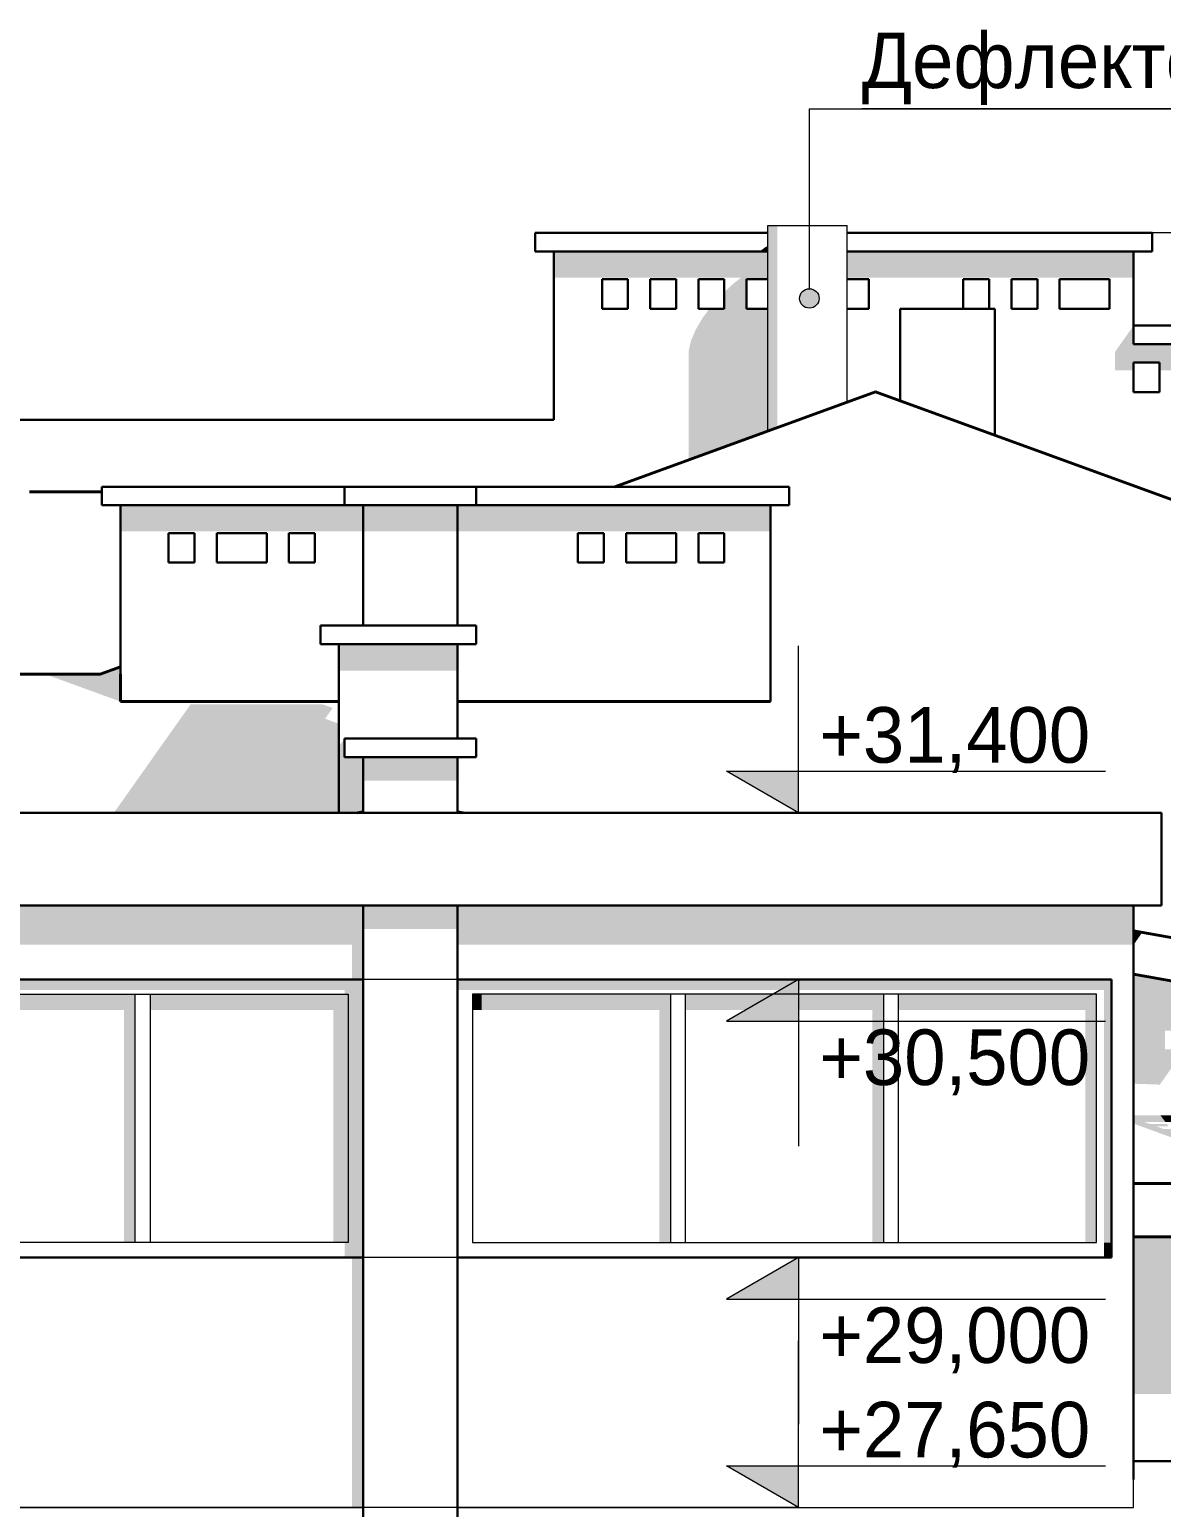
# Model space of a CAD drawing. Extents: x -73780 to 132552, y -11647 to 36957.
# Drawn here: x -60003 to -53893, y 27650 to 35627 of the extents above; entities that cross this region are included whole.
import ezdxf
from ezdxf.enums import TextEntityAlignment as Align

# ---------------------------------------------------------------- set-up
doc = ezdxf.new("R2010")
doc.units = 0
doc.header["$MEASUREMENT"] = 0
for name, color, linetype, lineweight in [('0_Ном_пера__1', 7, 'Continuous', 13), ('0_Ном_пера__120', 7, 'Continuous', 13), ('0_Ном_пера__41', 7, 'Continuous', 30), ('0_Ном_пера__61', 7, 'Continuous', 40), ('0_Ном_пера__7', 7, 'Continuous', 5), ('Двери ArchiCAD_Ном_пера__41', 7, 'Continuous', 30), ('Интерьер- Перегородка_Ном_пера__41', 7, 'Continuous', 30), ('Интерьер- Перегородка_Ном_пера__7', 7, 'Continuous', 5), ('Колонны_Ном_пера__21', 7, 'Continuous', 20), ('Колонны_Ном_пера__7', 7, 'Continuous', 5), ('Крыши_Ном_пера__61', 7, 'Continuous', 40), ('Крыши_Ном_пера__7', 7, 'Continuous', 5), ('Окна ArchiCAD_Ном_пера__1', 7, 'Continuous', 13), ('Окна ArchiCAD_Ном_пера__41', 7, 'Continuous', 30), ('Окна ArchiCAD_Ном_пера__7', 7, 'Continuous', 5), ('Перекрытия_Ном_пера__21', 7, 'Continuous', 20), ('Перекрытия_Ном_пера__41', 7, 'Continuous', 30), ('Перекрытия_Ном_пера__7', 7, 'Continuous', 5), ('Стены наружные_Ном_пера__41', 7, 'Continuous', 30), ('Стены наружные_Ном_пера__7', 7, 'Continuous', 5)]:
    doc.layers.add(name, color=color, linetype=linetype, lineweight=lineweight)
doc.layers.add('0_Ном_пера__98', color=7, linetype='Continuous', lineweight=13, true_color=0x001f3e)
for name, color, linetype in [('Двери ArchiCAD', 7, 'Continuous'), ('Интерьер- Перегородка', 7, 'Continuous'), ('Колонны', 7, 'Continuous'), ('Крыши', 7, 'Continuous'), ('Окна ArchiCAD', 7, 'Continuous'), ('Перекрытия', 7, 'Continuous'), ('Стены наружные', 7, 'Continuous')]:
    doc.layers.add(name, color=color, linetype=linetype)
doc.styles.add('СГЕНЕРИР_СТИЛЬ_1', font='GOTHIC.TTF')
doc.styles.add('СГЕНЕРИР_СТИЛЬ_3', font='GOTHIC.TTF')

# ---------------------------------------------------------------- blocks, each defined once
blk = doc.blocks.new('Элемент разреза_206', base_point=(-87179.4, 0))
at = {"layer": 'Окна ArchiCAD_Ном_пера__7', "linetype": 'Continuous'}
for points in [[(-61732.7, 30500), (-61732.7, 30443.4), (-58302.7, 30443.4), (-58302.7, 30420), (-58282.7, 30420), (-58202.7, 30420), (-58202.7, 30500)], [(-61652.7, 30420), (-61652.7, 30335.1), (-60642.7, 30335.1), (-60642.7, 29080), (-60582.7, 29080), (-60582.7, 30420)], [(-60502.7, 30335.1), (-59492.7, 30335.1), (-59492.7, 29080), (-59432.7, 29080), (-59432.7, 30420), (-60502.7, 30420)], [(-58282.7, 30420), (-59352.7, 30420), (-59352.7, 30335.1), (-58362.7, 30335.1), (-58362.7, 29080), (-58282.7, 29080)], [(-58202.7, 29080), (-58202.7, 30420), (-58282.7, 30420), (-58282.7, 29080)], [(-58302.7, 29000), (-58202.7, 29000), (-58202.7, 29080), (-58282.7, 29080), (-58302.7, 29080)]]:
    blk.add_hatch(color=256, dxfattribs=at).paths.add_polyline_path(points, flags=0)
at = {"layer": 'Окна ArchiCAD_Ном_пера__1', "linetype": 'Continuous'}
for p, q in [((-61652.7, 29080), (-61652.7, 30420)), ((-61652.7, 30420), (-60582.7, 30420)), ((-60582.7, 30420), (-60502.7, 30420)), ((-60582.7, 29080), (-60582.7, 30420)), ((-60502.7, 30420), (-60502.7, 29080)), ((-60502.7, 30420), (-59432.7, 30420)), ((-59432.7, 30420), (-59352.7, 30420)), ((-59432.7, 29080), (-59432.7, 30420)), ((-59352.7, 30420), (-59352.7, 29080)), ((-59352.7, 30420), (-58282.7, 30420)), ((-58282.7, 30420), (-58282.7, 29080)), ((-60582.7, 29080), (-61652.7, 29080)), ((-60502.7, 29080), (-60582.7, 29080)), ((-59432.7, 29080), (-60502.7, 29080)), ((-59352.7, 29080), (-59432.7, 29080)), ((-58282.7, 29080), (-59352.7, 29080))]:
    blk.add_line(p, q, dxfattribs=at)
at = {"layer": 'Окна ArchiCAD_Ном_пера__41', "linetype": 'Continuous'}
for p, q in [((-58202.7, 30500), (-61732.7, 30500)), ((-61732.7, 30500), (-61732.7, 29000)), ((-61732.7, 29000), (-58202.7, 29000))]:
    blk.add_line(p, q, dxfattribs=at)
blk = doc.blocks.new('Элемент разреза_256', base_point=(-87179.4, 0))
at = {"layer": 'Окна ArchiCAD_Ном_пера__7', "linetype": 'Continuous'}
for points in [[(-57692.7, 30500), (-57692.7, 30443.4), (-57562.7, 30443.4), (-57562.7, 30500)], [(-54162.7, 30500), (-57562.7, 30500), (-57562.7, 30443.4), (-54202.7, 30443.4), (-54202.7, 30420), (-54162.7, 30420)], [(-57612.7, 30420), (-57612.7, 30335.1), (-57562.7, 30335.1), (-57562.7, 30420)], [(-57562.7, 30335.1), (-56602.7, 30335.1), (-56602.7, 29080), (-56542.7, 29080), (-56542.7, 30420), (-57562.7, 30420)], [(-56462.7, 30420), (-56462.7, 30335.1), (-55452.7, 30335.1), (-55452.7, 29080), (-55392.7, 29080), (-55392.7, 30420)], [(-54242.7, 30420), (-55312.7, 30420), (-55312.7, 30335.1), (-54302.7, 30335.1), (-54302.7, 29080), (-54242.7, 29080)], [(-54202.7, 30420), (-54202.7, 29080), (-54162.7, 29080), (-54162.7, 30420)], [(-54202.7, 29080), (-54202.7, 29000), (-54162.7, 29000), (-54162.7, 29080)]]:
    blk.add_hatch(color=256, dxfattribs=at).paths.add_polyline_path(points, flags=0)
at = {"layer": 'Окна ArchiCAD_Ном_пера__1', "linetype": 'Continuous'}
for p, q in [((-57612.7, 30420), (-57612.7, 29080)), ((-56542.7, 30420), (-57612.7, 30420)), ((-56542.7, 30420), (-56542.7, 29080)), ((-56462.7, 30420), (-56542.7, 30420)), ((-56462.7, 29080), (-56462.7, 30420)), ((-55392.7, 30420), (-56462.7, 30420)), ((-55392.7, 30420), (-55392.7, 29080)), ((-55312.7, 30420), (-55392.7, 30420)), ((-55312.7, 29080), (-55312.7, 30420)), ((-54242.7, 30420), (-55312.7, 30420)), ((-54242.7, 29080), (-54242.7, 30420)), ((-57612.7, 29080), (-56542.7, 29080)), ((-56542.7, 29080), (-56462.7, 29080)), ((-56462.7, 29080), (-55392.7, 29080)), ((-55392.7, 29080), (-55312.7, 29080)), ((-55312.7, 29080), (-54242.7, 29080))]:
    blk.add_line(p, q, dxfattribs=at)
at = {"layer": 'Окна ArchiCAD_Ном_пера__41', "linetype": 'Continuous'}
for p, q in [((-57692.7, 30500), (-54162.7, 30500)), ((-54162.7, 29000), (-57692.7, 29000))]:
    blk.add_line(p, q, dxfattribs=at)
blk = doc.blocks.new('Элемент разреза_5', base_point=(-87179.4, 0))
at = {"layer": 'Перекрытия_Ном_пера__41', "linetype": 'Continuous'}
for p, q in [((-62002.7, 31400), (-53892.7, 31400)), ((-62002.7, 30900), (-62002.7, 31400)), ((-53892.7, 30900), (-53892.7, 31400)), ((-62002.7, 30900), (-53892.7, 30900))]:
    blk.add_line(p, q, dxfattribs=at)
blk = doc.blocks.new('Элемент разреза_12', base_point=(-87179.4, 0))
at = {"layer": 'Перекрытия_Ном_пера__7', "linetype": 'Continuous'}
blk.add_hatch(color=256, dxfattribs=at).paths.add_polyline_path([(-60712.7, 33520), (-60712.7, 33220), (-60612.7, 33220), (-60612.7, 33520)], flags=0)
at = {"layer": 'Перекрытия_Ном_пера__41', "linetype": 'Continuous'}
for p, q in [((-60712.7, 33520), (-60612.7, 33520)), ((-60712.7, 33220), (-60712.7, 33520)), ((-60102.7, 33520), (-57172.7, 33520)), ((-60712.7, 33220), (-60612.7, 33220))]:
    blk.add_line(p, q, dxfattribs=at)
blk = doc.blocks.new('Элемент разреза_13', base_point=(-87179.4, 0))
at = {"layer": 'Перекрытия_Ном_пера__7', "linetype": 'Continuous'}
blk.add_hatch(color=256, dxfattribs=at).paths.add_polyline_path([(-56061.2, 34430), (-56016.7, 34430), (-56016.7, 34461.3), (-56034.7, 34450.3)], flags=0)
at = {"layer": 'Перекрытия_Ном_пера__41', "linetype": 'Continuous'}
for p, q in [((-57272.7, 34530), (-56016.7, 34530)), ((-57272.7, 34430), (-57272.7, 34530)), ((-55588.8, 34530), (-53942.7, 34530)), ((-53942.7, 34430), (-53942.7, 34530)), ((-57272.7, 34430), (-56016.7, 34430)), ((-55588.8, 34430), (-53942.7, 34430))]:
    blk.add_line(p, q, dxfattribs=at)
blk = doc.blocks.new('Элемент разреза_21', base_point=(-87179.4, 0))
at = {"layer": 'Перекрытия_Ном_пера__41', "linetype": 'Continuous'}
for p, q in [((-54042.7, 34030), (-52941.7, 34030)), ((-54042.7, 33930), (-54042.7, 34030)), ((-52941.7, 33930), (-52941.7, 34030)), ((-54042.7, 33930), (-52941.7, 33930))]:
    blk.add_line(p, q, dxfattribs=at)
blk = doc.blocks.new('Элемент разреза_22', base_point=(-87179.4, 0))
at = {"layer": 'Перекрытия_Ном_пера__41', "linetype": 'Continuous'}
for p, q in [((-59612.7, 33160), (-58302.7, 33160)), ((-59612.7, 33060), (-59612.7, 33160)), ((-57592.7, 33160), (-55902.7, 33160)), ((-55902.7, 33060), (-55902.7, 33160)), ((-59612.7, 33060), (-58302.7, 33060)), ((-57592.7, 33060), (-55902.7, 33060))]:
    blk.add_line(p, q, dxfattribs=at)
blk = doc.blocks.new('Элемент разреза_29', base_point=(-87179.4, 0))
at = {"layer": 'Перекрытия_Ном_пера__7', "linetype": 'Continuous'}
blk.add_hatch(color=256, dxfattribs=at).paths.add_polyline_path([(-58262.7, 27800), (-58262.7, 27650), (-58202.7, 27650), (-58202.7, 27800)], flags=0)
at = {"layer": 'Перекрытия_Ном_пера__21', "linetype": 'Continuous'}
for q in [(-61852.7, 27800), (-58202.7, 27650)]:
    blk.add_line((-61852.7, 27650), q, dxfattribs=at)
blk = doc.blocks.new('Элемент разреза_51', base_point=(-87179.4, 0))
at = {"layer": 'Перекрытия_Ном_пера__21', "linetype": 'Continuous'}
for p, q in [((-54042.7, 27650), (-54042.7, 27800)), ((-57692.7, 27650), (-54042.7, 27650))]:
    blk.add_line(p, q, dxfattribs=at)
blk = doc.blocks.new('Элемент разреза_56', base_point=(-87179.4, 0))
at = {"layer": 'Перекрытия_Ном_пера__41', "linetype": 'Continuous'}
for p, q in [((-58432.7, 32410), (-57592.7, 32410)), ((-58432.7, 32310), (-58432.7, 32410)), ((-57592.7, 32310), (-57592.7, 32410)), ((-58432.7, 32310), (-57592.7, 32310))]:
    blk.add_line(p, q, dxfattribs=at)
blk = doc.blocks.new('Элемент разреза_57', base_point=(-87179.4, 0))
at = {"layer": 'Перекрытия_Ном_пера__41', "linetype": 'Continuous'}
for p, q in [((-58302.7, 33160), (-57592.7, 33160)), ((-58302.7, 33060), (-58302.7, 33160)), ((-57592.7, 33060), (-57592.7, 33160)), ((-58302.7, 33060), (-57592.7, 33060))]:
    blk.add_line(p, q, dxfattribs=at)
blk = doc.blocks.new('Элемент разреза_58', base_point=(-87179.4, 0))
at = {"layer": 'Перекрытия_Ном_пера__41', "linetype": 'Continuous'}
for p, q in [((-58302.7, 31800), (-57592.7, 31800)), ((-58302.7, 31700), (-58302.7, 31800)), ((-57592.7, 31700), (-57592.7, 31800)), ((-58302.7, 31700), (-57592.7, 31700))]:
    blk.add_line(p, q, dxfattribs=at)
blk = doc.blocks.new('Элемент разреза_69', base_point=(-87179.4, 0))
at = {"layer": 'Крыши_Ном_пера__7', "linetype": 'Continuous'}
for points in [[(-59622.3, 32148.1), (-59621.8, 32148.1), (-59621.8, 32147.3), (-59512.7, 32107.6), (-59512.7, 32185.9), (-59512.7, 32188.2)], [(-59916.7, 32147.3), (-59512.7, 32000.3), (-59512.7, 32107.6), (-59621.8, 32147.3)], [(-59142.2, 31972.8), (-59544.4, 31404), (-59533.4, 31400), (-58332.7, 31400), (-58332.7, 31678.2)], [(-59142.2, 31972.8), (-58332.7, 31678.2), (-58332.7, 31880.2), (-58407.7, 31907.5), (-58366.8, 31965.4), (-58423, 31985.8), (-59133, 31985.8)], [(-54042.7, 30474.4), (-54042.7, 30528.2)], [(-54042.7, 29937.2), (-53901.5, 29932.5), (-53804.1, 30070.4), (-53804.1, 30122.7), (-53874.1, 30122.7), (-53874.1, 30222.7), (-53696.4, 30222.7), (-53542.7, 30440), (-54042.7, 30528.2)], [(-54042.7, 29765.8), (-54042.7, 29721.7), (-53800, 29633.4), (-53830, 29674.1), (-53848.1, 29680.7), (-53834.9, 29680.7), (-53844, 29693.1), (-53882, 29693.1), (-53923.1, 29708), (-53855, 29708), (-53864.1, 29720.3), (-53957, 29720.3), (-53984.8, 29730.5), (-53871.5, 29730.5), (-53897.5, 29765.8)], [(-53897.5, 29765.8), (-53871.5, 29730.5), (-53804.1, 29730.5), (-53804.1, 29765.8)]]:
    blk.add_hatch(color=256, dxfattribs=at).paths.add_polyline_path(points, flags=0)
at = {"layer": 'Крыши_Ном_пера__61', "linetype": 'Continuous'}
for p, q in [((-55435.9, 33672.1), (-56842.7, 33160)), ((-51352.7, 32185.9), (-55435.9, 33672.1)), ((-59512.7, 32188.2), (-59622.3, 32148.1)), ((-59512.7, 32000.3), (-59512.7, 32147.7)), ((-58332.7, 32000.3), (-59512.7, 32000.3)), ((-56002.7, 32000.3), (-57692.7, 32000.3)), ((-54042.7, 29397.9), (-48056.4, 29397.9)), ((-54042.7, 29110.6), (-48056.4, 29110.6))]:
    blk.add_line(p, q, dxfattribs=at)
blk = doc.blocks.new('Элемент разреза_70', base_point=(-87179.4, 0))
at = {"layer": 'Крыши_Ном_пера__7', "linetype": 'Continuous'}
for points in [[(-58202.7, 31405.3), (-58233, 31400), (-58202.7, 31400)], [(-62352.8, 30673.6), (-62352.8, 30440), (-61852.7, 30528.2), (-61852.7, 30761.7)]]:
    blk.add_hatch(color=256, dxfattribs=at).paths.add_polyline_path(points, flags=0)
at = {"layer": 'Крыши_Ном_пера__61', "linetype": 'Continuous'}
for p, q in [((-58233, 31400), (-58202.7, 31405.3)), ((-62352.8, 30673.6), (-61852.7, 30761.7)), ((-62352.8, 30440), (-62352.8, 30673.6)), ((-62352.8, 30440), (-61852.7, 30528.2))]:
    blk.add_line(p, q, dxfattribs=at)
blk = doc.blocks.new('Элемент разреза_71', base_point=(-87179.4, 0))
at = {"layer": 'Крыши_Ном_пера__7', "linetype": 'Continuous'}
blk.add_hatch(color=256, dxfattribs=at).paths.add_polyline_path([(-54042.7, 30761.7), (-54042.7, 30687.9), (-53996.3, 30753.6)], flags=0)
at = {"layer": 'Крыши_Ном_пера__61', "linetype": 'Continuous'}
for p, q in [((-57692.7, 31405.3), (-57662.4, 31400)), ((-54042.7, 30761.7), (-53542.7, 30673.6)), ((-53542.7, 30440), (-53542.7, 30673.6)), ((-54042.7, 30528.2), (-53542.7, 30440))]:
    blk.add_line(p, q, dxfattribs=at)
blk = doc.blocks.new('Элемент разреза_73', base_point=(-87179.4, 0))
at = {"layer": 'Крыши_Ном_пера__7', "linetype": 'Continuous'}
for points in [[(-59916.7, 32147.3), (-63169, 32147.3)], [(-59916.7, 32148.1), (-59916.7, 32147.3), (-59621.8, 32147.3), (-59621.8, 32148.1)]]:
    blk.add_hatch(color=256, dxfattribs=at).paths.add_polyline_path(points, flags=0)
at = {"layer": 'Крыши_Ном_пера__61', "linetype": 'Continuous'}
for p, q in [((-63169, 32148.1), (-63169, 32147.3)), ((-59621.8, 32148.1), (-63169, 32148.1)), ((-59621.8, 32148.1), (-59621.8, 32147.3))]:
    blk.add_line(p, q, dxfattribs=at)
blk = doc.blocks.new('Элемент разреза_74', base_point=(-87179.4, 0))
at = {"layer": 'Крыши_Ном_пера__61', "linetype": 'Continuous'}
blk.add_line((-59612.7, 33132.4), (-60002.9, 33132.4), dxfattribs=at)
blk = doc.blocks.new('Элемент разреза_75', base_point=(-87179.4, 0))
at = {"layer": '0_Ном_пера__61', "linetype": 'Continuous'}
for q in [(-55435.3, 33671.8), (-55433, 33671)]:
    blk.add_line((-55433, 33672.6), q, dxfattribs=at)
blk = doc.blocks.new('Элемент разреза_77', base_point=(-87179.4, 0))
at = {"layer": 'Колонны_Ном_пера__7', "linetype": 'Continuous'}
for points in [[(-56016.7, 34570), (-56016.7, 33460.7), (-56009.2, 33463.4), (-56009.2, 34570)], [(-55992, 34570), (-56009.2, 34570), (-56009.2, 33463.4), (-55992, 33469.6)], [(-55992, 33469.6), (-55966, 33479.1), (-55966, 34570), (-55992, 34570)]]:
    blk.add_hatch(color=256, dxfattribs=at).paths.add_polyline_path(points, flags=0)
at = {"layer": 'Колонны_Ном_пера__21', "linetype": 'Continuous'}
for p, q in [((-56016.7, 34570), (-56009.2, 34570)), ((-56016.7, 33460.6), (-56016.7, 34570)), ((-56009.2, 34570), (-55992, 34570)), ((-55992, 34570), (-55966, 34570)), ((-55966, 34570), (-55932.4, 34570)), ((-55932.4, 34570), (-55892.7, 34570)), ((-55892.7, 34570), (-55848.8, 34570)), ((-55848.8, 34570), (-55802.7, 34570)), ((-55802.7, 34570), (-55756.7, 34570)), ((-55756.7, 34570), (-55712.7, 34570)), ((-55712.7, 34570), (-55673.1, 34570)), ((-55673.1, 34570), (-55639.4, 34570)), ((-55639.4, 34570), (-55613.4, 34570)), ((-55613.4, 34570), (-55596.3, 34570)), ((-55596.3, 34570), (-55588.8, 34570)), ((-55588.8, 33616.4), (-55588.8, 34570))]:
    blk.add_line(p, q, dxfattribs=at)
blk = doc.blocks.new('Элемент разреза_84', base_point=(-87179.4, 0))
at = {"layer": 'Интерьер- Перегородка_Ном_пера__7', "linetype": 'Continuous'}
for points in [[(-61852.7, 30687.9), (-58262.7, 30687.9), (-58262.7, 30500), (-58202.7, 30500), (-58202.7, 30900), (-61852.7, 30900)], [(-58262.7, 27800), (-58202.7, 27800), (-58202.7, 27900), (-58202.7, 29000), (-58262.7, 29000)]]:
    blk.add_hatch(color=256, dxfattribs=at).paths.add_polyline_path(points, flags=0)
at = {"layer": 'Интерьер- Перегородка_Ном_пера__41', "linetype": 'Continuous'}
blk.add_line((-61852.7, 30900), (-61852.7, 27800), dxfattribs=at)
blk = doc.blocks.new('Элемент разреза_85', base_point=(-87179.4, 0))
at = {"layer": 'Интерьер- Перегородка_Ном_пера__7', "linetype": 'Continuous'}
blk.add_hatch(color=256, dxfattribs=at).paths.add_polyline_path([(-54042.7, 28262.1), (-48656.4, 28262), (-48179.2, 29110.6), (-54042.7, 29110.6)], flags=0)
at = {"layer": 'Интерьер- Перегородка_Ном_пера__41', "linetype": 'Continuous'}
for p, q in [((-48346.7, 29721.9), (-48324.3, 29721.9)), ((-48264.3, 29721.9), (-48056.4, 29721.9)), ((-48056.4, 29616.3), (-48056.4, 29721.9)), ((-48056.4, 29110.6), (-48056.4, 27900)), ((-54042.7, 27900), (-50842.7, 27900))]:
    blk.add_line(p, q, dxfattribs=at)
blk = doc.blocks.new('Элемент разреза_87', base_point=(-87179.4, 0))
at = {"layer": 'Интерьер- Перегородка_Ном_пера__7', "linetype": 'Continuous'}
for points in [[(-58202.7, 33060), (-58202.7, 32918.6), (-57692.7, 32918.6), (-57692.7, 33060)], [(-58332.7, 32167.2), (-57693.7, 32167.2), (-57692.7, 32168.6), (-57692.7, 32310), (-58332.7, 32310)], [(-58332.7, 31400), (-58233, 31400), (-58202.7, 31405.3), (-58202.7, 31700), (-58302.7, 31700), (-58302.7, 31798.6), (-58303.7, 31798.6), (-58332.7, 31757.6)]]:
    blk.add_hatch(color=256, dxfattribs=at).paths.add_polyline_path(points, flags=0)
at = {"layer": 'Интерьер- Перегородка_Ном_пера__41', "linetype": 'Continuous'}
for p, q in [((-58202.7, 32410), (-58202.7, 33060)), ((-57692.7, 33060), (-57692.7, 32410)), ((-58332.7, 32310), (-58332.7, 31400)), ((-57692.7, 32310), (-57692.7, 31800))]:
    blk.add_line(p, q, dxfattribs=at)
blk = doc.blocks.new('Элемент разреза_110', base_point=(-87179.4, 0))
at = {"layer": 'Интерьер- Перегородка_Ном_пера__41', "linetype": 'Continuous'}
blk.add_line((-54822.7, 34120), (-54962.7, 34120), dxfattribs=at)
blk = doc.blocks.new('Элемент разреза_117', base_point=(-87179.4, 0))
at = {"layer": 'Интерьер- Перегородка_Ном_пера__7', "linetype": 'Continuous'}
for points in [[(-59512.7, 33060), (-59512.7, 32918.4), (-58202.7, 32918.4), (-58202.7, 33060)], [(-57692.7, 32918.4), (-56002.8, 32918.4), (-56002.7, 32918.6), (-56002.7, 33060), (-57692.7, 33060)]]:
    blk.add_hatch(color=256, dxfattribs=at).paths.add_polyline_path(points, flags=0)
at = {"layer": 'Интерьер- Перегородка_Ном_пера__41', "linetype": 'Continuous'}
for p, q in [((-59512.7, 32000.3), (-59512.7, 33060)), ((-56002.7, 33060), (-56002.7, 32000.3))]:
    blk.add_line(p, q, dxfattribs=at)
blk = doc.blocks.new('Элемент разреза_174', base_point=(-87179.4, 0))
at = {"layer": '0_Ном_пера__41', "linetype": 'Continuous'}
for p, q in [((-58202.7, 24900), (-58202.7, 27900)), ((-57692.7, 24900), (-57692.7, 27900))]:
    blk.add_line(p, q, dxfattribs=at)
blk = doc.blocks.new('Элемент разреза_189', base_point=(-87179.4, 0))
at = {"layer": 'Интерьер- Перегородка_Ном_пера__7', "linetype": 'Continuous'}
blk.add_hatch(color=256, dxfattribs=at).paths.add_polyline_path([(-54162.7, 30900), (-54162.7, 30687.9), (-54042.7, 30687.9), (-54042.7, 30900)], flags=0)
at = {"layer": 'Интерьер- Перегородка_Ном_пера__41', "linetype": 'Continuous'}
for p, q in [((-54042.7, 30900), (-54042.7, 27800)), ((-54162.7, 30500), (-54162.7, 29000))]:
    blk.add_line(p, q, dxfattribs=at)
blk = doc.blocks.new('Элемент разреза_190', base_point=(-87179.4, 0))
at = {"layer": '0_Ном_пера__7', "linetype": 'Continuous'}
for points in [[(-58202.7, 31572.7), (-57692.7, 31572.7), (-57692.7, 31700), (-58202.7, 31700)], [(-57692.7, 30900), (-58202.7, 30900), (-58202.7, 30772.7), (-57692.7, 30772.7)]]:
    blk.add_hatch(color=256, dxfattribs=at).paths.add_polyline_path(points, flags=0)
at = {"layer": '0_Ном_пера__41', "linetype": 'Continuous'}
for p, q in [((-58202.7, 31400), (-58202.7, 31700)), ((-57692.7, 31400), (-57692.7, 31700)), ((-58202.7, 27900), (-58202.7, 30900)), ((-57692.7, 27900), (-57692.7, 30900))]:
    blk.add_line(p, q, dxfattribs=at)
blk = doc.blocks.new('Элемент разреза_191', base_point=(-87179.4, 0))
at = {"layer": 'Интерьер- Перегородка_Ном_пера__7', "linetype": 'Continuous'}
for points in [[(-57562.7, 30900), (-57692.7, 30900), (-57692.7, 30687.9), (-57562.7, 30687.9)], [(-57562.7, 30687.9), (-54162.7, 30687.9), (-54162.7, 30900), (-57562.7, 30900)]]:
    blk.add_hatch(color=256, dxfattribs=at).paths.add_polyline_path(points, flags=0)
blk = doc.blocks.new('Элемент разреза_192', base_point=(-87179.4, 0))
at = {"layer": 'Стены наружные_Ном_пера__7', "linetype": 'Continuous'}
for points in [[(-54792.7, 34288.6), (-54042.7, 34288.6), (-54042.7, 34430), (-54792.7, 34430)], [(-54142.7, 33788.6), (-54042.7, 33788.6), (-54042.7, 33830), (-53902.7, 33830), (-53902.7, 33788.6), (-53782.7, 33788.6), (-53782.7, 33830), (-53642.7, 33830), (-53642.7, 33788.6), (-53522.7, 33788.6), (-53522.7, 33830), (-53382.7, 33830), (-53382.7, 33788.6), (-53042.7, 33788.6), (-53042.7, 33930), (-54042.7, 33930), (-54042.7, 34030), (-54142.7, 33888.6)], [(-53042.7, 33158.5), (-53141.6, 33018.6), (-53141.6, 32918.6), (-53042.7, 32918.6)]]:
    blk.add_hatch(color=256, dxfattribs=at).paths.add_polyline_path(points, flags=0)
at = {"layer": 'Стены наружные_Ном_пера__41', "linetype": 'Continuous'}
for p, q in [((-54042.7, 34030), (-54042.7, 34430)), ((-54792.7, 33438), (-54792.7, 34120)), ((-53042.7, 33060), (-53042.7, 33930))]:
    blk.add_line(p, q, dxfattribs=at)
blk = doc.blocks.new('Элемент разреза_193', base_point=(-87179.4, 0))
at = {"layer": 'Стены наружные_Ном_пера__7', "linetype": 'Continuous'}
for points in [[(-57172.7, 34430), (-57172.7, 34288.6), (-56161.2, 34288.6), (-56200, 34258.9), (-56252.7, 34210.2), (-56252.7, 34120), (-56333, 34120), (-56368.5, 34072.5), (-56406.7, 34007.8), (-56432.6, 33947), (-56444.9, 33892.7), (-56444.9, 33304.8), (-56016.7, 33460.7), (-56016.7, 34120), (-56132.7, 34120), (-56132.7, 34280), (-56016.7, 34280), (-56016.7, 34430)], [(-54792.7, 34430), (-55588.8, 34430), (-55588.8, 34288.6), (-54792.7, 34288.6)]]:
    blk.add_hatch(color=256, dxfattribs=at).paths.add_polyline_path(points, flags=0)
at = {"layer": 'Стены наружные_Ном_пера__41', "linetype": 'Continuous'}
for p, q in [((-57172.7, 33520), (-57172.7, 34430)), ((-55302.7, 33623.6), (-55302.7, 34120)), ((-55302.7, 34120), (-54962.7, 34120)), ((-54822.7, 34120), (-54792.7, 34120))]:
    blk.add_line(p, q, dxfattribs=at)
blk = doc.blocks.new('Элемент разреза_321', base_point=(-87179.4, 0))
at = {"layer": 'Двери ArchiCAD_Ном_пера__41', "linetype": 'Continuous'}
for p, q in [((-58602.7, 32909), (-58602.7, 32750)), ((-58602.7, 32909), (-58462.7, 32909)), ((-58462.7, 32909), (-58462.7, 32750)), ((-58602.7, 32750), (-58462.7, 32750))]:
    blk.add_line(p, q, dxfattribs=at)
blk = doc.blocks.new('Элемент разреза_322', base_point=(-87179.4, 0))
at = {"layer": 'Двери ArchiCAD_Ном_пера__41', "linetype": 'Continuous'}
for p, q in [((-56782.7, 32909), (-56782.7, 32750)), ((-56782.7, 32909), (-56512.7, 32909)), ((-56512.7, 32909), (-56512.7, 32750)), ((-56782.7, 32750), (-56512.7, 32750))]:
    blk.add_line(p, q, dxfattribs=at)
blk = doc.blocks.new('Элемент разреза_323', base_point=(-87179.4, 0))
at = {"layer": 'Двери ArchiCAD_Ном_пера__41', "linetype": 'Continuous'}
for p, q in [((-58992.7, 32909), (-58992.7, 32750)), ((-58992.7, 32909), (-58722.7, 32909)), ((-58722.7, 32909), (-58722.7, 32750)), ((-58992.7, 32750), (-58722.7, 32750))]:
    blk.add_line(p, q, dxfattribs=at)
blk = doc.blocks.new('Элемент разреза_324', base_point=(-87179.4, 0))
at = {"layer": 'Двери ArchiCAD_Ном_пера__41', "linetype": 'Continuous'}
for p, q in [((-57042.7, 32909), (-57042.7, 32750)), ((-57042.7, 32909), (-56902.7, 32909)), ((-56902.7, 32909), (-56902.7, 32750)), ((-57042.7, 32750), (-56902.7, 32750))]:
    blk.add_line(p, q, dxfattribs=at)
blk = doc.blocks.new('Элемент разреза_325', base_point=(-87179.4, 0))
at = {"layer": 'Двери ArchiCAD_Ном_пера__41', "linetype": 'Continuous'}
for p, q in [((-59252.7, 32909), (-59252.7, 32750)), ((-59252.7, 32909), (-59112.7, 32909)), ((-59112.7, 32909), (-59112.7, 32750)), ((-59252.7, 32750), (-59112.7, 32750))]:
    blk.add_line(p, q, dxfattribs=at)
blk = doc.blocks.new('Элемент разреза_326', base_point=(-87179.4, 0))
at = {"layer": 'Двери ArchiCAD_Ном_пера__41', "linetype": 'Continuous'}
for p, q in [((-56392.7, 32909), (-56392.7, 32750)), ((-56392.7, 32909), (-56252.7, 32909)), ((-56252.7, 32909), (-56252.7, 32750)), ((-56392.7, 32750), (-56252.7, 32750))]:
    blk.add_line(p, q, dxfattribs=at)
blk = doc.blocks.new('Элемент разреза_327', base_point=(-87179.4, 0))
at = {"layer": 'Двери ArchiCAD_Ном_пера__41', "linetype": 'Continuous'}
for p, q in [((-54962.7, 34120), (-54962.7, 34280)), ((-54962.7, 34280), (-54822.7, 34280)), ((-54822.7, 34280), (-54822.7, 34120))]:
    blk.add_line(p, q, dxfattribs=at)
blk = doc.blocks.new('Элемент разреза_328', base_point=(-87179.4, 0))
at = {"layer": 'Двери ArchiCAD_Ном_пера__41', "linetype": 'Continuous'}
for p, q in [((-56912.7, 34120), (-56912.7, 34280)), ((-56912.7, 34280), (-56772.7, 34280)), ((-56772.7, 34280), (-56772.7, 34120)), ((-56772.7, 34120), (-56912.7, 34120))]:
    blk.add_line(p, q, dxfattribs=at)
blk = doc.blocks.new('Элемент разреза_329', base_point=(-87179.4, 0))
at = {"layer": 'Двери ArchiCAD_Ном_пера__41', "linetype": 'Continuous'}
for p, q in [((-56652.7, 34120), (-56652.7, 34280)), ((-56652.7, 34280), (-56512.7, 34280)), ((-56512.7, 34280), (-56512.7, 34120)), ((-56512.7, 34120), (-56652.7, 34120))]:
    blk.add_line(p, q, dxfattribs=at)
blk = doc.blocks.new('Элемент разреза_330', base_point=(-87179.4, 0))
at = {"layer": 'Двери ArchiCAD_Ном_пера__41', "linetype": 'Continuous'}
for p, q in [((-56392.7, 34120), (-56392.7, 34280)), ((-56392.7, 34280), (-56252.7, 34280)), ((-56252.7, 34280), (-56252.7, 34120)), ((-56252.7, 34120), (-56392.7, 34120))]:
    blk.add_line(p, q, dxfattribs=at)
blk = doc.blocks.new('Элемент разреза_331', base_point=(-87179.4, 0))
at = {"layer": 'Двери ArchiCAD_Ном_пера__41', "linetype": 'Continuous'}
for p, q in [((-56132.7, 34120), (-56132.7, 34280)), ((-56132.7, 34280), (-56016.7, 34280)), ((-56016.7, 34120), (-56132.7, 34120))]:
    blk.add_line(p, q, dxfattribs=at)
blk = doc.blocks.new('Элемент разреза_332', base_point=(-87179.4, 0))
at = {"layer": 'Двери ArchiCAD_Ном_пера__41', "linetype": 'Continuous'}
for p, q in [((-55588.8, 34280), (-55472.7, 34280)), ((-55472.7, 34280), (-55472.7, 34120)), ((-55472.7, 34120), (-55588.8, 34120))]:
    blk.add_line(p, q, dxfattribs=at)
blk = doc.blocks.new('Элемент разреза_334', base_point=(-87179.4, 0))
at = {"layer": 'Двери ArchiCAD_Ном_пера__41', "linetype": 'Continuous'}
for p, q in [((-54702.7, 34120), (-54702.7, 34280)), ((-54702.7, 34280), (-54562.7, 34280)), ((-54562.7, 34280), (-54562.7, 34120)), ((-54562.7, 34120), (-54702.7, 34120))]:
    blk.add_line(p, q, dxfattribs=at)
blk = doc.blocks.new('Элемент разреза_335', base_point=(-87179.4, 0))
at = {"layer": 'Окна ArchiCAD_Ном_пера__41', "linetype": 'Continuous'}
blk.add_line((-54172.7, 34120), (-54442.7, 34120), dxfattribs=at)
blk = doc.blocks.new('Элемент разреза_336', base_point=(-87179.4, 0))
at = {"layer": 'Двери ArchiCAD_Ном_пера__41', "linetype": 'Continuous'}
for p, q in [((-54442.7, 34120), (-54442.7, 34280)), ((-54442.7, 34280), (-54172.7, 34280)), ((-54172.7, 34280), (-54172.7, 34120))]:
    blk.add_line(p, q, dxfattribs=at)
blk = doc.blocks.new('Элемент разреза_337', base_point=(-87179.4, 0))
at = {"layer": 'Двери ArchiCAD_Ном_пера__41', "linetype": 'Continuous'}
for p, q in [((-54042.7, 33670), (-54042.7, 33830)), ((-54042.7, 33830), (-53902.7, 33830)), ((-53902.7, 33830), (-53902.7, 33670)), ((-53902.7, 33670), (-54042.7, 33670))]:
    blk.add_line(p, q, dxfattribs=at)
blk = doc.blocks.new('Линейный размер_1', base_point=(-55851.1, 5000))
at = {"layer": '0_Ном_пера__98', "linetype": 'Continuous'}
for points in [[(-55851.1, 31400), (-56240.3, 31625), (-55851.1, 31625)], [(-55851.1, 30500), (-56240.3, 30275), (-55851.1, 30275)], [(-55851.1, 29000), (-56240.3, 28775), (-55851.1, 28775)], [(-55851.1, 27650), (-56240.3, 27875), (-55851.1, 27875)]]:
    blk.add_hatch(color=256, dxfattribs=at).paths.add_polyline_path(points, flags=0)
for p, q in [((-55851.1, 31400), (-55851.1, 32300)), ((-55851.1, 31400), (-56240.3, 31625)), ((-56240.3, 31625), (-55851.1, 31625)), ((-55851.1, 31625), (-54194.1, 31625)), ((-55851.1, 31400), (-62002.7, 31400)), ((-55851.1, 31400), (-55682.3, 31400)), ((-55851.1, 30500), (-61732.7, 30500)), ((-55851.1, 30500), (-56240.3, 30275)), ((-55851.1, 30500), (-55682.3, 30500)), ((-55851.1, 30500), (-55851.1, 29600)), ((-56240.3, 30275), (-55851.1, 30275)), ((-55851.1, 30275), (-54194.1, 30275)), ((-55851.1, 29000), (-61732.7, 29000)), ((-55851.1, 29000), (-56240.3, 28775)), ((-55851.1, 29000), (-55682.3, 29000)), ((-55851.1, 29000), (-55851.1, 28100)), ((-56240.3, 28775), (-55851.1, 28775)), ((-55851.1, 28775), (-54194.1, 28775)), ((-55851.1, 27650), (-55851.1, 28550)), ((-55851.1, 27650), (-56240.3, 27875)), ((-56240.3, 27875), (-55851.1, 27875)), ((-55851.1, 27875), (-54194.1, 27875)), ((-55851.1, 27650), (-61852.7, 27650)), ((-55851.1, 27650), (-55682.3, 27650))]:
    blk.add_line(p, q, dxfattribs=at)
at = {"layer": '0_Ном_пера__98', "char_height": 300, "attachment_point": 1, "style": 'СГЕНЕРИР_СТИЛЬ_1'}
for s, insert in [('{+31,400}', (-55738.6, 31970)), ('{+30,500}', (-55738.6, 30230)), ('{+29,000}', (-55738.6, 28730)), ('{+27,650}', (-55738.6, 28220))]:
    blk.add_mtext(s, dxfattribs=dict(at, insert=insert))
blk = doc.blocks.new('Линейный размер_5', base_point=(-39794.1, 31990))
at = {"layer": '0_Ном_пера__98', "linetype": 'Continuous'}
blk.add_line((-39794.1, 34530), (-53942.7, 34530), dxfattribs=at)
blk = doc.blocks.new('Выносная надпись_7', base_point=(-55793.2, 34176.1))
at = {"layer": '0_Ном_пера__120', "linetype": 'Continuous'}
blk.add_hatch(color=256, dxfattribs=at).paths.add_polyline_path([(-55740.7, 34176.1), (-55744.7, 34196.2), (-55756.1, 34213.2), (-55773.2, 34224.6), (-55793.2, 34228.6), (-55813.3, 34224.6), (-55830.4, 34213.2), (-55841.8, 34196.2), (-55845.7, 34176.1), (-55841.8, 34156), (-55830.4, 34138.9), (-55813.3, 34127.6), (-55793.2, 34123.6), (-55773.2, 34127.6), (-55756.1, 34138.9), (-55744.7, 34156)], flags=0)
for p, q in [((-55793.2, 34228.6), (-55793.2, 35198.8)), ((-55793.2, 35198.8), (-55510.7, 35198.8)), ((-55510.7, 35198.8), (-52977.9, 35198.8)), ((-52977.9, 35198.8), (-55510.7, 35198.8))]:
    blk.add_line(p, q, dxfattribs=at)
blk.add_circle((-55793.2, 34176.1), 52.5, dxfattribs=at)
at = {"layer": '0_Ном_пера__1', "style": 'СГЕНЕРИР_СТИЛЬ_3'}
blk.add_attdef('txt1', text='', height=300, dxfattribs=at).set_placement((-55510.7, 35221.5), align=Align.BOTTOM_LEFT)

msp = doc.modelspace()

# ---------------------------------------------------------------- block references
at = {"linetype": 'Continuous'}
ref = msp.add_blockref('Выносная надпись_7', (-55793.2, 34176.1), dxfattribs=at)
ref.add_attrib('txt1', 'Дефлектор', dxfattribs={"layer": '0_Ном_пера__1', "color": 7, "linetype": 'Continuous', "height": 300, "style": 'СГЕНЕРИР_СТИЛЬ_3'}).set_placement((-55510.7, 35221.5), align=Align.BOTTOM_LEFT)
for name, p in [('Линейный размер_5', (-39794.1, 31990)), ('Линейный размер_1', (-55851.1, 5000))]:
    msp.add_blockref(name, p, dxfattribs=at)
for name in ['Элемент разреза_75', 'Элемент разреза_190', 'Элемент разреза_174']:
    msp.add_blockref(name, (-87179.4, 0))
at = {"layer": 'Двери ArchiCAD'}
for name in ['Элемент разреза_328', 'Элемент разреза_329', 'Элемент разреза_330', 'Элемент разреза_331', 'Элемент разреза_332', 'Элемент разреза_327', 'Элемент разреза_334', 'Элемент разреза_336', 'Элемент разреза_337', 'Элемент разреза_325', 'Элемент разреза_323', 'Элемент разреза_321', 'Элемент разреза_324', 'Элемент разреза_322', 'Элемент разреза_326']:
    msp.add_blockref(name, (-87179.4, 0), dxfattribs=at)
at = {"layer": 'Интерьер- Перегородка'}
for name in ['Элемент разреза_110', 'Элемент разреза_117', 'Элемент разреза_87', 'Элемент разреза_84', 'Элемент разреза_191', 'Элемент разреза_189', 'Элемент разреза_85']:
    msp.add_blockref(name, (-87179.4, 0), dxfattribs=at)
at = {"layer": 'Колонны'}
msp.add_blockref('Элемент разреза_77', (-87179.4, 0), dxfattribs=at)
at = {"layer": 'Крыши'}
for name in ['Элемент разреза_69', 'Элемент разреза_74', 'Элемент разреза_73', 'Элемент разреза_70', 'Элемент разреза_71']:
    msp.add_blockref(name, (-87179.4, 0), dxfattribs=at)
at = {"layer": 'Окна ArchiCAD'}
for name in ['Элемент разреза_335', 'Элемент разреза_206', 'Элемент разреза_256']:
    msp.add_blockref(name, (-87179.4, 0), dxfattribs=at)
at = {"layer": 'Перекрытия'}
for name in ['Элемент разреза_13', 'Элемент разреза_21', 'Элемент разреза_12', 'Элемент разреза_22', 'Элемент разреза_57', 'Элемент разреза_56', 'Элемент разреза_58', 'Элемент разреза_5', 'Элемент разреза_29', 'Элемент разреза_51']:
    msp.add_blockref(name, (-87179.4, 0), dxfattribs=at)
at = {"layer": 'Стены наружные'}
for name in ['Элемент разреза_193', 'Элемент разреза_192']:
    msp.add_blockref(name, (-87179.4, 0), dxfattribs=at)

doc.saveas('drawing.dxf')
